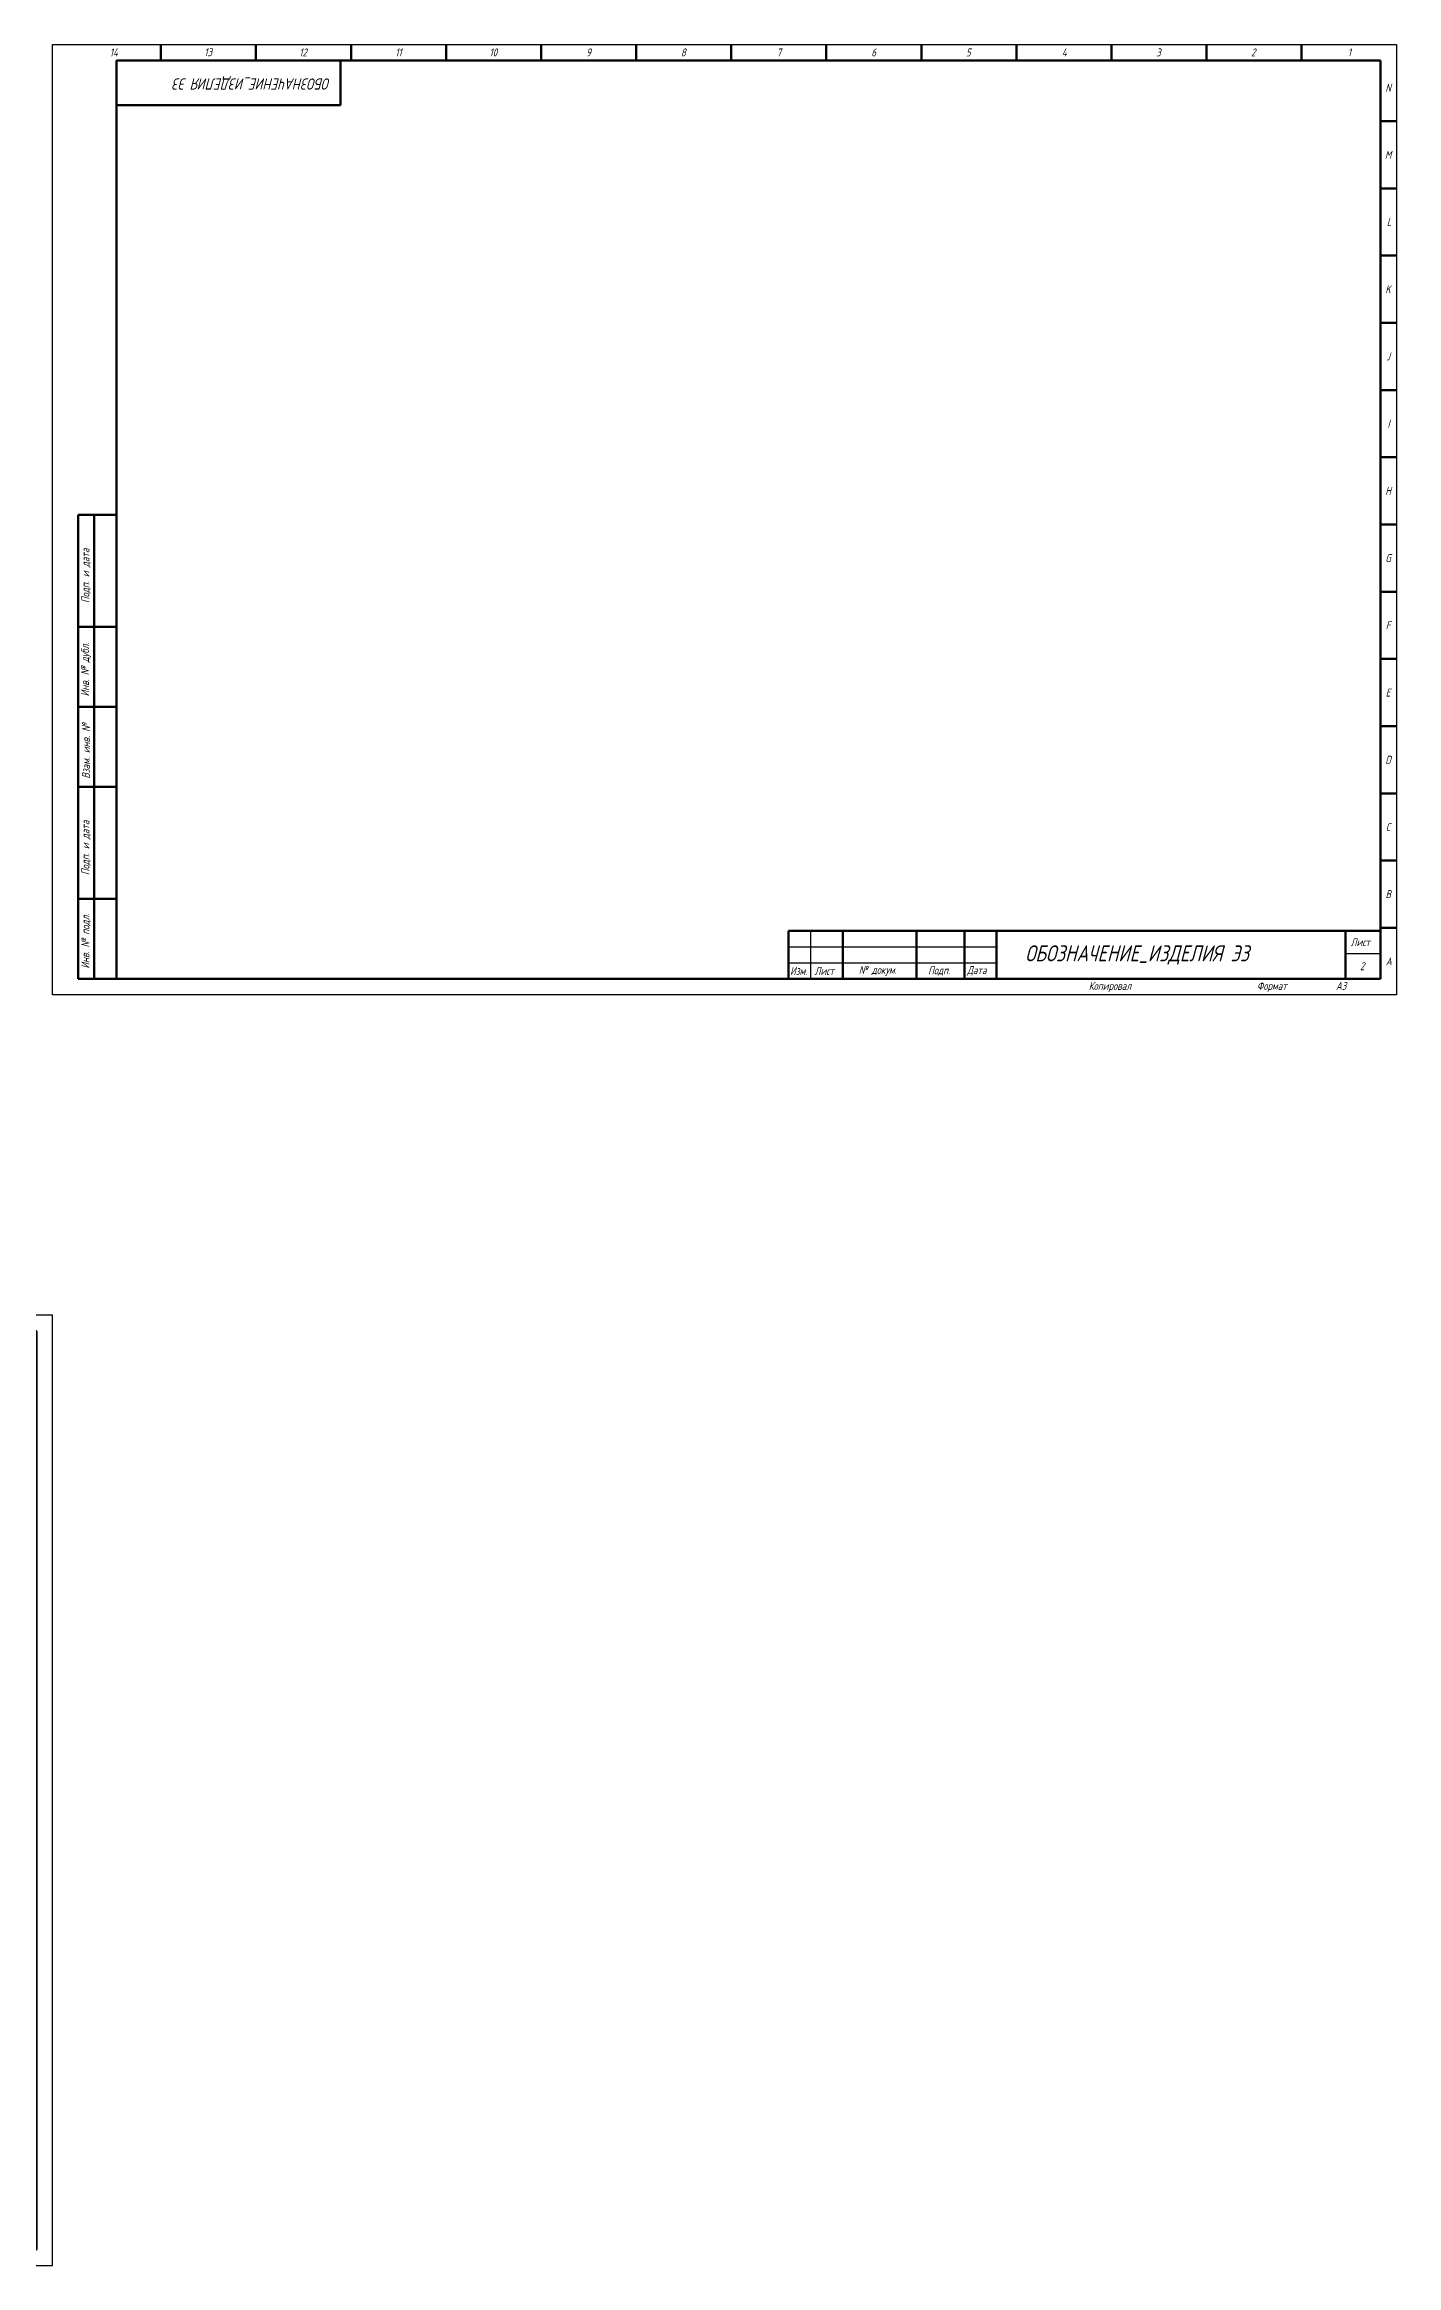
# Model space of a CAD drawing. Header units: millimetres. Extents: x -1 to 889, y -897 to 420.
# Drawn here: x 467 to 889, y -897 to -203 of the extents above; entities that cross this region are included whole.
import ezdxf

# ---------------------------------------------------------------- set-up
doc = ezdxf.new("R2010")
doc.units = ezdxf.units.MM
doc.styles.add('ГОСТ 2.304', font='CS_Gost2304.shx')

# ---------------------------------------------------------------- blocks, each defined once
blk = doc.blocks.new('Э3 (последующие листы)')
at = {"linetype": 'Continuous', "lineweight": 25, "ltscale": 0.25, "flags": 128}
for points in [[(0, 297), (420, 297)], [(0, 0), (0, 297)], [(420, 297), (420, 0)], [(230, 15), (295, 15)], [(237, 5), (237, 20)], [(230, 10), (295, 10)], [(404, 13), (415, 13)], [(420, 0), (0, 0)]]:
    blk.add_lwpolyline(points, dxfattribs=at)
at = {"linetype": 'Continuous', "lineweight": 50, "ltscale": 0.5, "flags": 128}
for points in [[(20, 292), (90, 292)], [(20, 292), (20, 5)], [(415, 292), (20, 292)], [(33.9, 297), (33.9, 292)], [(63.6, 297), (63.6, 292)], [(90, 292), (90, 278)], [(93.3, 297), (93.3, 292)], [(123, 297), (123, 292)], [(152.7, 297), (152.7, 292)], [(182.4, 297), (182.4, 292)], [(212.1, 297), (212.1, 292)], [(241.8, 297), (241.8, 292)], [(271.5, 297), (271.5, 292)], [(301.2, 297), (301.2, 292)], [(330.9, 297), (330.9, 292)], [(360.6, 297), (360.6, 292)], [(390.3, 297), (390.3, 292)], [(415, 5), (415, 292)], [(90, 278), (20, 278)], [(415.01, 273), (420, 273)], [(415.01, 252), (420, 252)], [(415, 231), (420, 231)], [(415, 210), (420, 210)], [(415, 189), (420, 189)], [(415, 168), (420, 168)], [(8, 150), (20, 150)], [(8, 5), (8, 150)], [(13, 150), (13, 5)], [(415, 147), (420, 147)], [(415, 126), (420, 126)], [(8, 115), (13, 115)], [(13, 115), (20, 115)], [(415, 105), (420, 105)], [(8, 90), (13, 90)], [(13, 90), (20, 90)], [(415, 84), (420, 84)], [(8, 65), (13, 65)], [(13, 65), (20, 65)], [(415, 63), (420, 63)], [(415, 42), (420, 42)], [(8, 30), (13, 30)], [(13, 30), (20, 30)], [(415, 21), (420, 21)], [(230, 20), (230, 5)], [(230, 20), (415, 20)], [(247, 20), (247, 5)], [(270, 20), (270, 5)], [(285, 20), (285, 5)], [(295, 20), (295, 5)], [(404, 20), (404, 5)], [(415, 5), (415, 20)], [(20, 5), (8, 5)], [(20, 5), (415, 5)], [(230, 5), (415, 5)]]:
    blk.add_lwpolyline(points, dxfattribs=at)
at = {"char_height": 2.5, "attachment_point": 4, "style": 'ГОСТ 2.304'}
for s, insert, width in [('\\pi13.705;{\\Q15;14}', (4.2, 294.5), 29.7), ('\\pi13.548;{\\Q15;13}', (33.9, 294.57), 29.7), ('\\pi13.501;{\\Q15;12}', (63.6, 294.5), 29.7), ('\\pi13.798;{\\Q15;11}', (93.3, 294.5), 29.7), ('\\pi13.548;{\\Q15;10}', (123, 294.5), 29.7), ('\\pi14.078;{\\Q15;9}', (152.7, 294.5), 29.7), ('\\pi13.953;{\\Q15;8}', (182.4, 294.5), 29.7), ('\\pi14.203;{\\Q15;7}', (212.1, 294.5), 29.7), ('\\pi14.078;{\\Q15;6}', (241.8, 294.5), 29.7), ('\\pi13.953;{\\Q15;5}', (271.5, 294.5), 29.7), ('\\pi14.194;{\\Q15;4}', (301.2, 294.5), 29.7), ('\\pi13.953;{\\Q15;3}', (330.9, 294.5), 29.7), ('\\pi13.906;{\\Q15;2}', (360.6, 294.5), 29.7), ('\\pi14.454;{\\Q15;1}', (390.3, 294.5), 29.7), ('\\pi1.4776;{\\Q15;N}', (415, 283.46), 5), ('\\pi1.3492;{\\Q15;M}', (415.01, 262.5), 4.9934), ('\\pi1.9375;{\\Q15;L}', (415, 241.5), 5), ('\\pi1.4776;{\\Q15;K}', (415, 220.5), 5), ('\\pi1.7276;{\\Q15;J}', (415, 199.5), 5), ('\\pi2.1684;{\\Q15;I}', (414.99, 178.5), 5.0066), ('\\pi1.4776;{\\Q15;H}', (415, 157.5), 5), ('\\pi1.4792;{\\Q15;G}', (415, 136.5), 5), ('\\pi1.6026;{\\Q15;F}', (415, 115.5), 5), ('\\pi1.6026;{\\Q15;E}', (415, 94.5), 5), ('\\pi1.4794;{\\Q15;D}', (415, 73.5), 5), ('\\pi1.6042;{\\Q15;C}', (415, 52.5), 5), ('\\pi1.5401;{\\Q15;B}', (415, 31.5), 5), ('\\pi1.6415;{\\Q15;Лист}', (404, 16.5), 11), ('\\pi0.48325;{\\Q15;Изм.}', (230, 7.5), 7), ('\\pi1.1415;{\\Q15;Лист}', (237, 7.5), 10), ('\\pi4.9688;{\\Q15;№ докум.}', (247, 7.5), 23), ('\\pi3.6395;{\\Q15;Подп.}', (270, 7.5), 15), ('\\pi0.79455;{\\Q15;Дата}', (285, 7.5), 10), ('\\pi1.625;{\\Q15;A}', (415, 10.5), 5), ('{\\Q15;Копировал}', (323.79, 2.5), 41.2143), ('{\\Q15;Формат            А3}', (376.39, 2.5), 38.6068)]:
    blk.add_mtext(s, dxfattribs=dict(at, insert=insert, width=width))
at = {"char_height": 2.5, "attachment_point": 4, "rotation": 90, "style": 'ГОСТ 2.304'}
for s, insert, width in [('\\pi7.453;{\\Q15;Подп. и дата}', (10.5, 115), 35), ('\\pi3.2958;{\\Q15;Инв. № дубл.}', (10.5, 90), 25), ('\\pi2.5881;{\\Q15;Взам. инв. №}', (10.5, 65), 25), ('\\pi7.453;{\\Q15;Подп. и дата}', (10.5, 30), 35), ('\\pi3.2333;{\\Q15;Инв. № подл.}', (10.5, 5), 25)]:
    blk.add_mtext(s, dxfattribs=dict(at, insert=insert, width=width))
blk = doc.blocks.new('ПЭ3 (последующие листы)')
blk.add_line((22, 292), (20, 292))
at = {"linetype": 'Continuous', "lineweight": 60}
for p, q in [((20, 292), (20, 172)), ((20, 150), (20, 5)), ((20, 5), (20, 45))]:
    blk.add_line(p, q, dxfattribs=at)
at = {"linetype": 'Continuous', "lineweight": 25}
blk.add_lwpolyline([(0, 0), (210, 0), (210, 297), (0, 297), (0, 0)], dxfattribs=at)
at = {"linetype": 'Continuous', "lineweight": 60}
blk.add_lwpolyline([(20, 5), (205, 5), (205, 292), (20, 292), (20, 5)], dxfattribs=at)
at = {"linetype": 'Continuous', "lineweight": 50, "ltscale": 0.5, "flags": 128}
for points in [[(8, 150), (20, 150)], [(8, 5), (8, 150)], [(13, 150), (13, 5)], [(8, 115), (13, 115)], [(13, 115), (20, 115)], [(8, 90), (13, 90)], [(13, 90), (20, 90)], [(8, 65), (13, 65)], [(13, 65), (20, 65)], [(8, 30), (13, 30)], [(13, 30), (20, 30)], [(20, 20), (20, 5)], [(20, 20), (205, 20)], [(37, 20), (37, 5)], [(60, 20), (60, 5)], [(75, 20), (75, 5)], [(85, 20), (85, 5)], [(194, 20), (194, 5)], [(205, 5), (205, 20)], [(20, 5), (8, 5)], [(20, 5), (205, 5)]]:
    blk.add_lwpolyline(points, dxfattribs=at)
at = {"linetype": 'Continuous', "lineweight": 25, "ltscale": 0.25, "flags": 128}
for points in [[(20, 15), (85, 15)], [(27, 5), (27, 20)], [(20, 10), (85, 10)], [(194, 13), (205, 13)]]:
    blk.add_lwpolyline(points, dxfattribs=at)
at = {"char_height": 2.5, "attachment_point": 4, "rotation": 90, "style": 'ГОСТ 2.304'}
for s, insert, width in [('\\pi7.453;{\\Q15;Подп. и дата}', (10.5, 115), 35), ('\\pi3.2958;{\\Q15;Инв. № дубл.}', (10.5, 90), 25), ('\\pi2.5881;{\\Q15;Взам. инв. №}', (10.5, 65), 25), ('\\pi7.453;{\\Q15;Подп. и дата}', (10.5, 30), 35), ('\\pi3.2333;{\\Q15;Инв. № подл.}', (10.5, 5), 25)]:
    blk.add_mtext(s, dxfattribs=dict(at, insert=insert, width=width))
at = {"char_height": 2.5, "attachment_point": 4, "style": 'ГОСТ 2.304'}
for s, insert, width in [('\\pi1.6415;{\\Q15;Лист}', (194, 16.5), 11), ('\\pi0.48325;{\\Q15;Изм.}', (20, 7.5), 7), ('\\pi1.1415;{\\Q15;Лист}', (27, 7.5), 10), ('\\pi4.9688;{\\Q15;№ докум.}', (37, 7.5), 23), ('\\pi3.6395;{\\Q15;Подп.}', (60, 7.5), 15), ('\\pi0.79455;{\\Q15;Дата}', (75, 7.5), 10), ('{\\Q15;Копировал}', (113.79, 2.5), 41.2143), ('{\\Q15;Формат            А4}', (166.39, 2.5), 38.6068)]:
    blk.add_mtext(s, dxfattribs=dict(at, insert=insert, width=width))

msp = doc.modelspace()

# ---------------------------------------------------------------- block references
for name, p in [('Э3 (последующие листы)', (469.48, -499.7)), ('ПЭ3 (последующие листы)', (259.48, -896.7))]:
    msp.add_blockref(name, p)

# ---------------------------------------------------------------- texts
at = {"insert": (559.48, -214.7), "char_height": 3.5, "width": 70, "attachment_point": 4, "rotation": 180, "style": 'ГОСТ 2.304'}
msp.add_mtext('\\pi3.1186;{\\Q15;ОБОЗНАЧЕНИЕ_ИЗДЕЛИЯ Э3}', dxfattribs=at)
at = {"attachment_point": 4, "style": 'ГОСТ 2.304'}
for s, insert, char_height, width in [('\\pi8.9551;{\\Q15;ОБОЗНАЧЕНИЕ_ИЗДЕЛИЯ Э3}', (764.48, -487.2), 5, 109), ('\\pi4.5558;{\\Q15;2}', (873.48, -490.7), 2.5, 11)]:
    msp.add_mtext(s, dxfattribs=dict(at, insert=insert, char_height=char_height, width=width))

doc.saveas('drawing.dxf')
